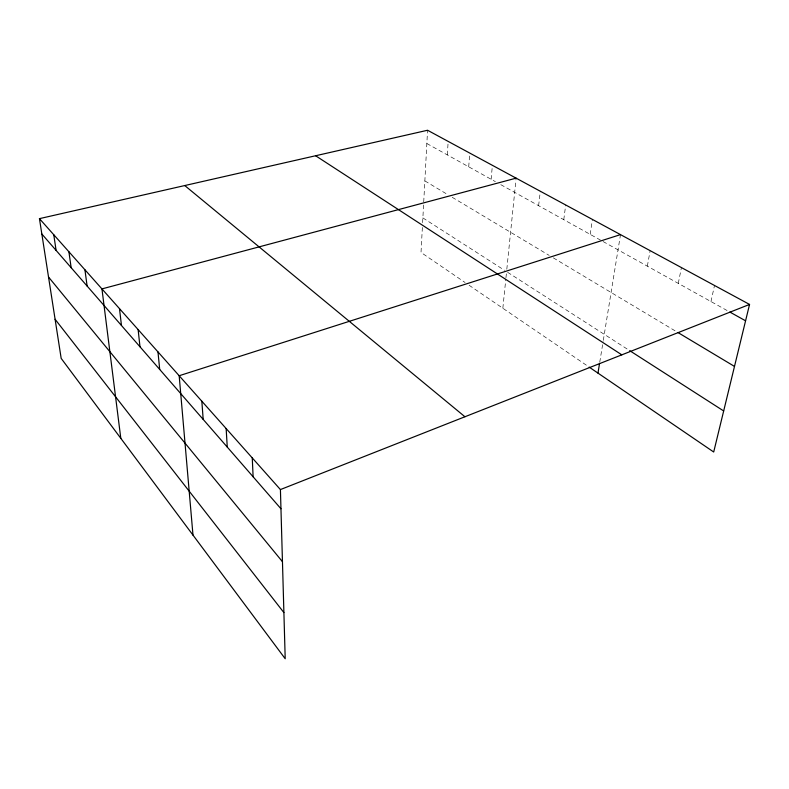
<?xml version="1.0" encoding="UTF-8"?>
<svg xmlns="http://www.w3.org/2000/svg" width="789" height="789" viewBox="0 0 789 789"><rect width="100%" height="100%" fill="white"/><g stroke="black" fill="none" stroke-linecap="round" stroke-linejoin="round"><path stroke-width="0.59" stroke-dasharray="3.94 2.96" d="M422.362 227.449L421.02 252.46L465.106 282.521M422.618 222.685L427.559 130.254M447.304 154.91L448.182 141.399M468.715 166.814L469.761 153.076M491.143 179.29L492.385 165.315M502.84 308.243L505.828 278.951M505.956 277.738L506.577 271.633M506.814 269.246L516.114 178.156M538.621 205.692L540.297 191.234M563.77 219.687L565.693 204.972M590.211 234.382L592.391 219.421M599.748 362.2L603.102 341.607M603.299 340.394L620.499 234.619M647.345 266.159L650.136 250.655M678.274 283.369L681.43 267.579M710.968 301.546L714.509 285.48M426.849 143.529L495.423 181.667M500.768 184.636L601.977 240.931M603.043 241.523L727.744 310.886M424.857 180.908L447.994 194.765M452.176 197.27L549.223 255.419M553.296 257.855L675.788 331.242M422.874 217.912L504.546 270.331M507.603 272.294L629.8 350.711M469.08 285.233L588.18 366.421"/><path stroke-width="1.18" d="M597.983 373.108L599.551 363.413M39.45 218.642L280.42 489.574L285.204 658.746L61.177 358.393L39.45 218.642L427.559 130.254L749.55 304.436L713.7 452.008L589.156 367.092M280.42 489.574L749.55 304.436M620.499 234.619L179.172 375.732L192.989 535.129M516.114 178.156L101.949 288.902L120.806 438.339M729.845 312.049L745.575 320.798M677.899 332.504L734.49 366.412M629.8 350.711L723.671 410.961M315.61 155.749L621.811 354.843M184.754 185.543L464.938 416.75M41.837 234.008L280.963 508.777M48.523 277.028L282.462 561.709M55.092 319.269L283.892 612.58M53.76 234.727L56.098 250.389M68.899 251.75L71.158 267.708M84.926 269.779L87.115 286.032M119.484 308.617L121.467 325.502M138.124 329.585L139.988 346.785M157.978 351.904L159.694 369.439M201.836 401.226L203.187 419.413M226.147 428.545L227.262 447.077M252.263 457.916L253.121 476.783"/></g></svg>
